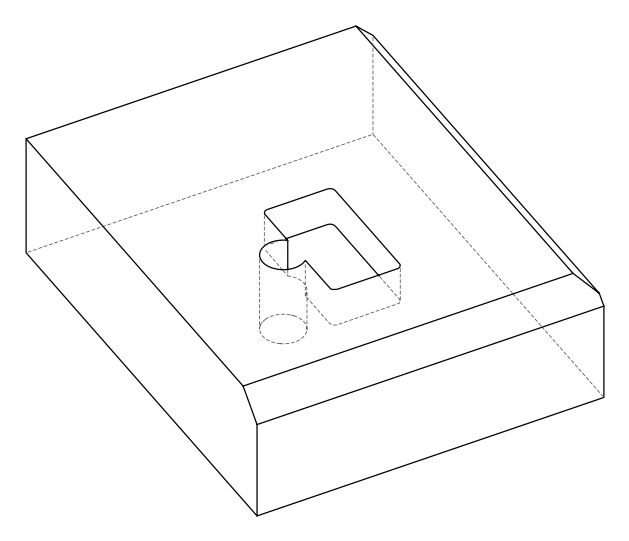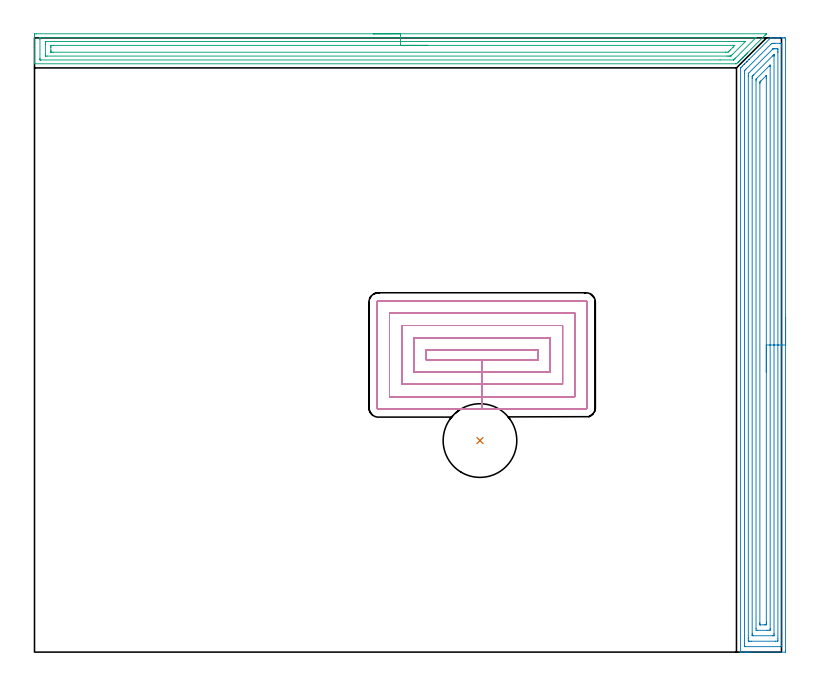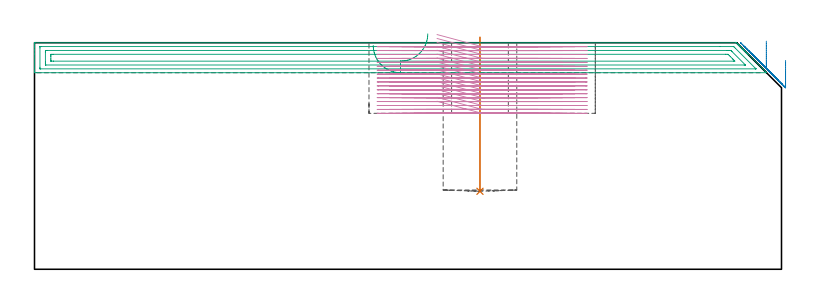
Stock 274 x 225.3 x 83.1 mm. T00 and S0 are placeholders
(PLAN: 4 operations, 2 tool changes, 50.8 min)
(1 INDEXABLE_INSERT_DRILL_BLIND_HOLE_FROM_SOLID | STEP1POCKET | NXT0302_025 | 0.23 min | 31007 mm3)
(2 AREA_MILL | FG_CHAMFER_SURFACE | UGT0205_001 | 10.97 min | 30667 mm3)
(3 AREA_MILL_1 | FG_CHAMFER_SURFACE_1 | UGT0205_001 | 8.69 min | 15805 mm3)
(4 MILL_RECTANGULAR_POCKET | POCKET_RECTANGULAR_STRAIGHT | NXT0201_008 | Follow Part, ap 1.5, ae 75% | 30.96 min | 95953 mm3)
(TOOL NXT0302_025 | Index. Insert Drill 27mm [880-D2700L32-05] | D27 PA176 FL135 Z2)
(TOOL UGT0205_001 | Chamfer Mill 20 x 3 x 45 deg. | D20 FL50 Z2)
(TOOL NXT0201_008 | ENDMILL 6mm [2P460-0600-NA 1630] | D6 FL26 Z6)
(OP 1 INDEXABLE_INSERT_DRILL_BLIND_HOLE_FROM_SOLID)
G17 G21 G94 G90
T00 M6
G54
G17 G0 G90 X163.4 Y77.6 S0 M3
G43 Z93.1 H1
G94 G81 G98 Z28.6 F250. R85.1
G80
M5
M2
(OP 2 AREA_MILL)
G17 G21 G94 G90
T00 M6
G54
G17 G0 G90 X275.5 Y122.65 S1061 M3
G43 Z93.1 H0
Z76.6
G94 G1 Y122.612 Z75.728 F250.
Y122.498 Z74.864
Y122.309 Z74.012
Y122.047 Z73.18
Y121.713 Z72.374
Y121.31 Z71.6
Y120.842 Z70.864
Y120.31 Z70.172
Y119.721 Z69.529
Y119.078 Z68.94
Y118.386 Z68.409
Y117.65 Z67.94
Y116.876 Z67.537
Y116.07 Z67.203
Y115.238 Z66.941
Y114.386 Z66.752
Y113.522 Z66.638
Y112.65 Z66.6
Y0.61
X275.494 Y0.088 Z66.604
X275.492 Y0.01 Z66.606
X275.408 Y0. Z66.689
X262.594 Z79.501
X261.996 Z80.098
X261.441 Z80.656
X261.121 Z80.975
X260.565 Z81.531
X260.245 Z81.849
X259.27 Z82.829
X259.134 Y0.001 Z82.958
X259.064 Y0.005 Z83.027
X259.003 Y0.01 Z83.088
X259. Y0.163 Z83.1
Y213.977
X259.005 Y214.302 Z83.091
X259.122 Y214.424 Z82.975
X259.64 Y214.94 Z82.459
X260.245 Y215.547 Z81.851
X260.463 Y215.763 Z81.637
X261.121 Y216.422 Z80.976
X261.296 Y216.596 Z80.804
X261.355 Y216.656 Z80.744
X261.996 Y217.298 Z80.101
X262.124 Y217.424 Z79.976
X269.979 Y225.281 Z72.117
X269.991 Y225.29 Z72.106
X270.242 Y225.299 Z71.853
X270.517 Y225.3 Z71.582
X271.948 Z70.148
X272.504 Z69.593
X272.824 Z69.273
X273.379 Z68.715
X273.977 Z68.118
X274.255 Z67.84
X274.853 Z67.243
X275.13 Y225.296 Z66.965
X275.492 Y225.29 Z66.604
X275.496 Y225.063 Z66.602
X275.499 Y224.69 Z66.601
X275.5 Y224.314 Z66.6
Y112.65
X274.086 Z68.014
Y2.395
X274.084 Y2.035 Z68.016
X274.082 Y2.014 Z68.018
X274.08 Y2.011 Z68.02
X274.068 Y2.007 Z68.032
X273.999 Y2.002 Z68.101
X273.896 Y2.001 Z68.204
X273.767 Y2. Z68.333
X260.632 Y2.001 Z81.468
X260.473 Y2.004 Z81.627
X260.444 Y2.008 Z81.656
X260.421 Y2.013 Z81.679
X260.42 Y2.048 Z81.68
X260.416 Y2.221 Z81.684
X260.415 Y2.395 Z81.685
X260.414 Y3.116 Z81.686
Y212.192
X260.416 Y212.911 Z81.684
X260.418 Y213.085 Z81.682
X260.421 Y213.259 Z81.679
X260.536 Y213.379 Z81.564
X260.683 Y213.53 Z81.417
X261.121 Y213.971 Z80.979
X270.056 Y222.905 Z72.044
X270.413 Y223.251 Z71.687
X270.464 Y223.29 Z71.636
X270.559 Y223.293 Z71.541
X270.752 Y223.297 Z71.348
X271.241 Y223.3 Z70.859
X271.628 Z70.472
X273.379 Z68.721
X273.868 Y223.299 Z68.232
X274.027 Y223.296 Z68.073
X274.056 Y223.292 Z68.044
X274.079 Y223.287 Z68.021
X274.08 Y223.252 Z68.02
X274.084 Y223.079 Z68.016
X274.085 Y222.905 Z68.015
X274.086 Y222.184 Z68.014
Y112.65
X272.672 Z69.428
X272.671 Y4.903 Z69.429
X272.666 Y4.181 Z69.434
X272.664 Y4.017 Z69.436
X272.504 Y4.01 Z69.596
X271.804 Y4.001 Z70.296
X262.872 Y4. Z79.228
X262.171 Y4.003 Z79.929
X261.996 Y4.01 Z80.104
X261.835 Y4.019 Z80.265
X261.832 Y4.181 Z80.268
X261.83 Y4.35 Z80.27
X261.829 Y5.073 Z80.271
X261.828 Y5.245 Z80.272
X261.829 Y211.299 Z80.271
Y211.469
X261.836 Y212.192 Z80.264
X261.839 Y212.228 Z80.261
X261.863 Y212.257 Z80.237
X261.896 Y212.294 Z80.204
X261.996 Y212.397 Z80.104
X270.752 Y221.153 Z71.348
X270.849 Y221.242 Z71.251
X270.888 Y221.277 Z71.212
X270.928 Y221.29 Z71.172
X271.102 Y221.294 Z70.998
X271.451 Y221.299 Z70.649
X271.628 Y221.3 Z70.472
X272.329 Y221.297 Z69.771
X272.504 Y221.29 Z69.596
X272.665 Y221.281 Z69.435
X272.668 Y221.119 Z69.432
X272.67 Y220.95 Z69.43
X272.671 Y220.227 Z69.429
Y220.055
X272.672 Y112.65 Z69.428
X271.257 Z70.843
Y6.859
X271.256 Y6.345 Z70.844
X271.254 Y6.173 Z70.846
X271.25 Y6.037 Z70.85
X271.247 Y6.009 Z70.853
X271.226 Y6.007 Z70.874
X271.174 Y6.004 Z70.926
X270.752 Y6. Z71.348
X270.719 Z71.381
X263.714 Z78.386
X263.331 Y6.01 Z78.769
X263.249 Y6.017 Z78.851
X263.246 Y6.074 Z78.854
X263.245 Y6.134 Z78.855
X263.243 Y6.481 Z78.857
Y6.859
X263.244 Y210.406 Z78.856
X263.246 Y210.917 Z78.854
X263.25 Y211.109 Z78.85
X263.258 Y211.197 Z78.842
X263.352 Y211.299 Z78.748
X263.55 Y211.5 Z78.55
X263.748 Y211.699 Z78.352
X270.752 Y218.703 Z71.348
X271.066 Y219.014 Z71.034
X271.178 Y219.121 Z70.922
X271.251 Y219.188 Z70.849
X271.254 Y219.079 Z70.846
X271.256 Y219.003 Z70.844
X271.257 Y218.819 Z70.843
Y218.441
Y112.65
X269.843 Z72.257
Y8.644
X269.839 Y8.215 Z72.261
X269.836 Y8.011 Z72.264
X269.629 Y8.004 Z72.471
X269.001 Y8.001 Z73.099
X268.758 Y8. Z73.342
X265.254 Y8.002 Z76.846
X264.773 Y8.01 Z77.327
X264.664 Y8.018 Z77.436
X264.657 Y8.644 Z77.443
Y209.514
X264.661 Y209.943 Z77.439
X264.664 Y210.152 Z77.436
X264.766 Y210.261 Z77.334
X264.906 Y210.406 Z77.194
X269.51 Y215.011 Z72.59
X269.626 Y215.126 Z72.474
X269.789 Y215.282 Z72.311
X269.819 Y215.309 Z72.281
X269.836 Y215.317 Z72.264
X269.843 Y214.822 Z72.257
Y112.65
X268.429 Z73.671
Y11.014
X268.427 Y10.43 Z73.673
X268.425 Y10.125 Z73.675
X268.422 Y10.026 Z73.678
X268.336 Y10.01 Z73.764
X268.126 Y10.006 Z73.974
X267.671 Y10.001 Z74.429
X266.234 Z75.866
X266.122 Y10.005 Z75.978
X266.088 Y10.01 Z76.012
X266.078 Y10.014 Z76.022
X266.076 Y10.033 Z76.024
X266.074 Y10.121 Z76.026
X266.072 Y10.43 Z76.028
X266.071 Y10.739 Z76.029
X266.072 Y208.621 Z76.028
X266.073 Y208.928 Z76.027
X266.075 Y209.033 Z76.025
X266.078 Y209.111 Z76.022
X266.114 Y209.154 Z75.986
X266.374 Y209.426 Z75.726
X266.417 Y209.47 Z75.683
X268.247 Y211.299 Z73.853
X268.322 Y211.369 Z73.778
X268.422 Y211.46 Z73.678
X268.425 Y211.299 Z73.675
X268.428 Y211.146 Z73.672
X268.429 Y210.99 Z73.671
Y210.406
Y112.65
Y111.778 Z73.709
Y110.914 Z73.823
Y110.062 Z74.012
Y109.23 Z74.274
Y108.424 Z74.608
Y107.65 Z75.011
Y106.914 Z75.48
Y106.222 Z76.011
Y105.579 Z76.6
Y104.99 Z77.243
Y104.458 Z77.935
Y103.99 Z78.671
Y103.587 Z79.445
Y103.253 Z80.251
Y102.991 Z81.083
Y102.802 Z81.935
Y102.688 Z82.8
Y102.65 Z83.671
G0 Z93.1
M5
M2
(OP 3 AREA_MILL_1)
G17 G21 G94 G90
T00 M6
G54
G17 G0 G90 X124.25 Y226.8 S1061 M3
G43 Z93.1 H0
Z82.1
G94 G1 X124.288 Z81.228 F250.
X124.402 Z80.364
X124.591 Z79.512
X124.853 Z78.68
X125.187 Z77.874
X125.59 Z77.1
X126.058 Z76.364
X126.59 Z75.672
X127.179 Z75.029
X127.822 Z74.44
X128.514 Z73.908
X129.25 Z73.44
X130.024 Z73.037
X130.83 Z72.703
X131.662 Z72.441
X132.514 Z72.252
X133.378 Z72.138
X134.25 Z72.1
X268.373
X268.471 Y226.795 Z72.104
X268.481 Y226.793 Z72.105
X268.471 Y226.77 Z72.128
X267.992 Y226.291 Z72.608
X266.982 Y225.281 Z73.618
X261.664 Y219.962 Z78.935
X261.619 Y219.918 Z78.981
X261.41 Y219.71 Z79.189
X261.366 Y219.665 Z79.232
X261.321 Y219.62 Z79.279
X261.114 Y219.413 Z79.486
X261.069 Y219.368 Z79.529
X261.023 Y219.322 Z79.577
X260.817 Y219.117 Z79.782
X260.772 Y219.071 Z79.826
X260.725 Y219.024 Z79.875
X260.521 Y218.82 Z80.079
X260.475 Y218.773 Z80.124
X260.427 Y218.727 Z80.172
X260.224 Y218.524 Z80.375
X260.177 Y218.476 Z80.421
X260.129 Y218.429 Z80.47
X259.927 Y218.227 Z80.672
X259.88 Y218.179 Z80.718
X259.831 Y218.131 Z80.768
X259.631 Y217.93 Z80.969
X259.583 Y217.882 Z81.015
X259.533 Y217.833 Z81.066
X259.334 Y217.634 Z81.265
X259.286 Y217.584 Z81.313
X259.235 Y217.535 Z81.364
X259.038 Y217.337 Z81.562
X258.989 Y217.287 Z81.61
X258.937 Y217.237 Z81.662
X258.741 Y217.041 Z81.858
X258.691 Y216.99 Z81.907
X258.639 Y216.939 Z81.96
X258.445 Y216.744 Z82.155
X258.394 Y216.693 Z82.204
X258.341 Y216.641 Z82.258
X258.148 Y216.448 Z82.451
X258.097 Y216.395 Z82.501
X258.043 Y216.343 Z82.555
X257.932 Y216.231 Z82.668
X257.635 Y215.934 Z82.963
X257.503 Y215.805 Z83.091
X257.15 Y215.8 Z83.1
X0.177
X0.01 Y215.803 Z83.088
X0. Y215.859 Z83.032
Y216.273 Z82.626
Y216.578 Z82.321
Y217.287 Z81.608
Y218.533 Z80.364
Y219.962 Z78.933
Y225.936 Z72.962
X0.002 Y226.205 Z72.693
X0.007 Y226.792 Z72.106
X0.034 Y226.794 Z72.104
X0.624 Y226.8 Z72.1
X134.25
Y225.386 Z73.514
X264.373 Y225.385 Z73.515
X264.52 Y225.383 Z73.517
X264.615 Y225.379 Z73.521
X264.618 Y225.378 Z73.522
Y225.374 Z73.526
X264.605 Y225.357 Z73.543
X264.563 Y225.313 Z73.587
X264.432 Y225.181 Z73.719
X257.15 Y217.899 Z81.001
X256.842 Y217.594 Z81.306
X256.53 Y217.287 Z81.613
X256.474 Y217.236 Z81.664
X256.447 Y217.221 Z81.679
X256.402 Y217.218 Z81.682
X256.328 Y217.215 Z81.685
X251.482 Y217.214 Z81.686
X2.339
X2.193 Y217.216 Z81.684
X2.095 Y217.218 Z81.682
X2.022 Y217.221 Z81.679
X2.01 Y217.231 Z81.669
X2.008 Y217.287 Z81.613
X2.001 Y217.697 Z81.203
X2. Y224.832 Z74.068
X2.003 Y225.313 Z73.587
X2.006 Y225.363 Z73.537
X2.009 Y225.372 Z73.528
X2.025 Y225.379 Z73.521
X2.12 Y225.382 Z73.518
X2.266 Y225.385 Z73.515
X134.25 Y225.386 Z73.514
Y223.972 Z74.928
X260.282 Y223.971 Z74.929
X260.473
X260.725 Y223.967 Z74.933
X260.742 Y223.965 Z74.935
X260.752 Y223.962 Z74.938
X260.746 Y223.951 Z74.949
X260.74 Y223.941 Z74.959
X260.725 Y223.924 Z74.976
X255.871 Y219.071 Z79.829
X255.616 Y218.817 Z80.083
X255.528 Y218.733 Z80.167
X255.457 Y218.668 Z80.232
X255.413 Y218.635 Z80.265
X255.362 Y218.634 Z80.266
X254.91 Y218.63 Z80.27
X254.468 Y218.629 Z80.271
X254.018 Y218.628 Z80.272
X4.642 Y218.629 Z80.271
X4.2 Y218.633 Z80.267
X4.053 Y218.635 Z80.265
X4.01 Y218.639 Z80.261
X4.006 Y218.739 Z80.161
X4.002 Y218.871 Z80.029
X4.001 Y219.071 Z79.829
X4. Y219.27 Z79.63
Y222.837 Z76.063
X4.001 Y223.529 Z75.371
X4.002 Y223.727 Z75.173
X4.01 Y223.927 Z74.973
X4.015 Y223.965 Z74.935
X4.035 Y223.967 Z74.933
X4.089 Y223.97 Z74.93
X4.2 Y223.971 Z74.929
X134.25 Y223.972 Z74.928
Y222.557 Z76.343
X256.337
X256.89 Y222.55 Z76.35
X256.256 Y221.904 Z76.996
X256.097 Y221.746 Z77.154
X255.205 Y220.854 Z78.046
X254.836 Y220.487 Z78.413
X254.468 Y220.125 Z78.775
X254.382 Y220.049 Z78.851
X253.574 Y220.043 Z78.857
X253.494
X6.8
X6.057 Y220.048 Z78.852
X6.02 Y220.049 Z78.851
X6.01 Y220.086 Z78.814
X6.006 Y220.193 Z78.707
X6.002 Y220.409 Z78.491
X6. Y220.842 Z78.058
Y221.733 Z77.167
X6.002 Y222.185 Z76.715
X6.006 Y222.405 Z76.495
X6.01 Y222.514 Z76.386
X6.022 Y222.551 Z76.349
X6.073 Y222.552 Z76.348
X6.881 Y222.557 Z76.343
X6.962
X134.25
X135.122 Z76.381
X135.986 Z76.495
X136.838 Z76.683
X137.67 Z76.946
X138.476 Z77.28
X139.25 Z77.682
X139.986 Z78.151
X140.678 Z78.682
X141.321 Z79.272
X141.91 Z79.915
X142.442 Z80.607
X142.91 Z81.343
X143.313 Z82.116
X143.647 Z82.922
X143.909 Z83.754
X144.098 Z84.606
X144.212 Z85.471
X144.25 Z86.343
G0 Z93.1
M5
M2
(OP 4 MILL_RECTANGULAR_POCKET)
G17 G21 G94 G90
T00 M6
G54
G17 G0 G90 X147.634 Y107.2 S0 M3
G43 Z93.1 H1
Z86.1
G94 G1 X164.2 Z81.661 F250.
X184.7 F500.
Y110.8
X143.7
Y107.2
X164.2
Y102.7
X189.2
Y115.3
X139.2
Y102.7
X152.995
X164.2
Y98.2
X193.7
Y119.8
X134.7
Y98.2
X152.995
X164.2
Y93.7
X198.2
Y124.3
X130.2
Y93.7
X152.995
X164.2
Y89.2
X202.3
G3 X202.7 Y89.6 R0.4
G1 Y128.4
G3 X202.3 Y128.8 R0.4
G1 X126.1
G3 X125.7 Y128.4 R0.4
G1 Y89.6
G3 X126.1 Y89.2 R0.4
G1 X164.2
X165.2
G0 X147.634 Y107.2 Z84.661
G1 X164.2 Z80.222 F250.
X184.7 F500.
Y110.8
X143.7
Y107.2
X164.2
Y102.7
X189.2
Y115.3
X139.2
Y102.7
X152.995
X164.2
Y98.2
X193.7
Y119.8
X134.7
Y98.2
X152.995
X164.2
Y93.7
X198.2
Y124.3
X130.2
Y93.7
X152.995
X164.2
Y89.2
X202.3
G3 X202.7 Y89.6 R0.4
G1 Y128.4
G3 X202.3 Y128.8 R0.4
G1 X126.1
G3 X125.7 Y128.4 R0.4
G1 Y89.6
G3 X126.1 Y89.2 R0.4
G1 X164.2
X165.2
G0 X147.634 Y107.2 Z83.222
G1 X164.2 Z78.783 F250.
X184.7 F500.
Y110.8
X143.7
Y107.2
X164.2
Y102.7
X189.2
Y115.3
X139.2
Y102.7
X152.995
X164.2
Y98.2
X193.7
Y119.8
X134.7
Y98.2
X152.995
X164.2
Y93.7
X198.2
Y124.3
X130.2
Y93.7
X152.995
X164.2
Y89.2
X202.3
G3 X202.7 Y89.6 R0.4
G1 Y128.4
G3 X202.3 Y128.8 R0.4
G1 X126.1
G3 X125.7 Y128.4 R0.4
G1 Y89.6
G3 X126.1 Y89.2 R0.4
G1 X164.2
X165.2
G0 X147.634 Y107.2 Z81.783
G1 X164.2 Z77.344 F250.
X184.7 F500.
Y110.8
X143.7
Y107.2
X164.2
Y102.7
X189.2
Y115.3
X139.2
Y102.7
X152.995
X164.2
Y98.2
X193.7
Y119.8
X134.7
Y98.2
X152.995
X164.2
Y93.7
X198.2
Y124.3
X130.2
Y93.7
X152.995
X164.2
Y89.2
X202.3
G3 X202.7 Y89.6 R0.4
G1 Y128.4
G3 X202.3 Y128.8 R0.4
G1 X126.1
G3 X125.7 Y128.4 R0.4
G1 Y89.6
G3 X126.1 Y89.2 R0.4
G1 X164.2
X165.2
G0 X147.634 Y107.2 Z80.344
G1 X164.2 Z75.905 F250.
X184.7 F500.
Y110.8
X143.7
Y107.2
X164.2
Y102.7
X189.2
Y115.3
X139.2
Y102.7
X152.995
X164.2
Y98.2
X193.7
Y119.8
X134.7
Y98.2
X152.995
X164.2
Y93.7
X198.2
Y124.3
X130.2
Y93.7
X152.995
X164.2
Y89.2
X202.3
G3 X202.7 Y89.6 R0.4
G1 Y128.4
G3 X202.3 Y128.8 R0.4
G1 X126.1
G3 X125.7 Y128.4 R0.4
G1 Y89.6
G3 X126.1 Y89.2 R0.4
G1 X164.2
X165.2
G0 X147.634 Y107.2 Z78.905
G1 X164.2 Z74.467 F250.
X184.7 F500.
Y110.8
X143.7
Y107.2
X164.2
Y102.7
X189.2
Y115.3
X139.2
Y102.7
X152.995
X164.2
Y98.2
X193.7
Y119.8
X134.7
Y98.2
X152.995
X164.2
Y93.7
X198.2
Y124.3
X130.2
Y93.7
X152.995
X164.2
Y89.2
X202.3
G3 X202.7 Y89.6 R0.4
G1 Y128.4
G3 X202.3 Y128.8 R0.4
G1 X126.1
G3 X125.7 Y128.4 R0.4
G1 Y89.6
G3 X126.1 Y89.2 R0.4
G1 X164.2
X165.2
G0 X147.634 Y107.2 Z77.467
G1 X164.2 Z73.028 F250.
X184.7 F500.
Y110.8
X143.7
Y107.2
X164.2
Y102.7
X189.2
Y115.3
X139.2
Y102.7
X152.995
X164.2
Y98.2
X193.7
Y119.8
X134.7
Y98.2
X152.995
X164.2
Y93.7
X198.2
Y124.3
X130.2
Y93.7
X152.995
X164.2
Y89.2
X202.3
G3 X202.7 Y89.6 R0.4
G1 Y128.4
G3 X202.3 Y128.8 R0.4
G1 X126.1
G3 X125.7 Y128.4 R0.4
G1 Y89.6
G3 X126.1 Y89.2 R0.4
G1 X164.2
X165.2
G0 X147.634 Y107.2 Z76.028
G1 X164.2 Z71.589 F250.
X184.7 F500.
Y110.8
X143.7
Y107.2
X164.2
Y102.7
X189.2
Y115.3
X139.2
Y102.7
X152.995
X164.2
Y98.2
X193.7
Y119.8
X134.7
Y98.2
X152.995
X164.2
Y93.7
X198.2
Y124.3
X130.2
Y93.7
X152.995
X164.2
Y89.2
X202.3
G3 X202.7 Y89.6 R0.4
G1 Y128.4
G3 X202.3 Y128.8 R0.4
G1 X126.1
G3 X125.7 Y128.4 R0.4
G1 Y89.6
G3 X126.1 Y89.2 R0.4
G1 X164.2
X165.2
G0 X147.634 Y107.2 Z74.589
G1 X164.2 Z70.15 F250.
X184.7 F500.
Y110.8
X143.7
Y107.2
X164.2
Y102.7
X189.2
Y115.3
X139.2
Y102.7
X152.995
X164.2
Y98.2
X193.7
Y119.8
X134.7
Y98.2
X152.995
X164.2
Y93.7
X198.2
Y124.3
X130.2
Y93.7
X152.995
X164.2
Y89.2
X202.3
G3 X202.7 Y89.6 R0.4
G1 Y128.4
G3 X202.3 Y128.8 R0.4
G1 X126.1
G3 X125.7 Y128.4 R0.4
G1 Y89.6
G3 X126.1 Y89.2 R0.4
G1 X164.2
X165.2
G0 X147.634 Y107.2 Z73.15
G1 X164.2 Z68.711 F250.
X184.7 F500.
Y110.8
X143.7
Y107.2
X164.2
Y102.7
X189.2
Y115.3
X139.2
Y102.7
X152.995
X164.2
Y98.2
X193.7
Y119.8
X134.7
Y98.2
X152.995
X164.2
Y93.7
X198.2
Y124.3
X130.2
Y93.7
X152.995
X164.2
Y89.2
X202.3
G3 X202.7 Y89.6 R0.4
G1 Y128.4
G3 X202.3 Y128.8 R0.4
G1 X126.1
G3 X125.7 Y128.4 R0.4
G1 Y89.6
G3 X126.1 Y89.2 R0.4
G1 X164.2
X165.2
G0 X147.634 Y107.2 Z71.711
G1 X164.2 Z67.272 F250.
X184.7 F500.
Y110.8
X143.7
Y107.2
X164.2
Y102.7
X189.2
Y115.3
X139.2
Y102.7
X152.995
X164.2
Y98.2
X193.7
Y119.8
X134.7
Y98.2
X152.995
X164.2
Y93.7
X198.2
Y124.3
X130.2
Y93.7
X152.995
X164.2
Y89.2
X202.3
G3 X202.7 Y89.6 R0.4
G1 Y128.4
G3 X202.3 Y128.8 R0.4
G1 X126.1
G3 X125.7 Y128.4 R0.4
G1 Y89.6
G3 X126.1 Y89.2 R0.4
G1 X164.2
X165.2
G0 X147.634 Y107.2 Z70.272
G1 X152.994 Z68.836 F250.
X164.2 Z65.833
X184.7 F500.
Y110.8
X143.7
Y107.2
X152.994
X164.2
Y102.7
X189.2
Y115.3
X139.2
Y102.7
X152.994
X164.2
Y98.2
X193.7
Y119.8
X134.7
Y98.2
X164.2
Y93.7
X198.2
Y124.3
X130.2
Y93.7
X164.2
Y89.2
X202.3
G3 X202.7 Y89.6 R0.4
G1 Y128.4
G3 X202.3 Y128.8 R0.4
G1 X126.1
G3 X125.7 Y128.4 R0.4
G1 Y89.6
G3 X126.1 Y89.2 R0.4
G1 X164.2
X165.2
G0 X147.634 Y107.2 Z68.833
G1 X152.994 Z67.397 F250.
X164.2 Z64.394
X184.7 F500.
Y110.8
X143.7
Y107.2
X152.994
X164.2
Y102.7
X189.2
Y115.3
X139.2
Y102.7
X152.994
X164.2
Y98.2
X193.7
Y119.8
X134.7
Y98.2
X164.2
Y93.7
X198.2
Y124.3
X130.2
Y93.7
X164.2
Y89.2
X202.3
G3 X202.7 Y89.6 R0.4
G1 Y128.4
G3 X202.3 Y128.8 R0.4
G1 X126.1
G3 X125.7 Y128.4 R0.4
G1 Y89.6
G3 X126.1 Y89.2 R0.4
G1 X164.2
X165.2
G0 X147.634 Y107.2 Z67.394
G1 X152.994 Z65.958 F250.
X164.2 Z62.956
X184.7 F500.
Y110.8
X143.7
Y107.2
X152.994
X164.2
Y102.7
X189.2
Y115.3
X139.2
Y102.7
X152.994
X164.2
Y98.2
X193.7
Y119.8
X134.7
Y98.2
X164.2
Y93.7
X198.2
Y124.3
X130.2
Y93.7
X164.2
Y89.2
X202.3
G3 X202.7 Y89.6 R0.4
G1 Y128.4
G3 X202.3 Y128.8 R0.4
G1 X126.1
G3 X125.7 Y128.4 R0.4
G1 Y89.6
G3 X126.1 Y89.2 R0.4
G1 X164.2
X165.2
G0 X147.634 Y107.2 Z65.956
G1 X152.994 Z64.519 F250.
X164.2 Z61.517
X184.7 F500.
Y110.8
X143.7
Y107.2
X152.994
X164.2
Y102.7
X189.2
Y115.3
X139.2
Y102.7
X152.994
X164.2
Y98.2
X193.7
Y119.8
X134.7
Y98.2
X164.2
Y93.7
X198.2
Y124.3
X130.2
Y93.7
X164.2
Y89.2
X202.3
G3 X202.7 Y89.6 R0.4
G1 Y128.4
G3 X202.3 Y128.8 R0.4
G1 X126.1
G3 X125.7 Y128.4 R0.4
G1 Y89.6
G3 X126.1 Y89.2 R0.4
G1 X164.2
X165.2
G0 X147.634 Y107.2 Z64.517
G1 X152.994 Z63.08 F250.
X164.2 Z60.078
X184.7 F500.
Y110.8
X143.7
Y107.2
X152.994
X164.2
Y102.7
X189.2
Y115.3
X139.2
Y102.7
X152.994
X164.2
Y98.2
X193.7
Y119.8
X134.7
Y98.2
X164.2
Y93.7
X198.2
Y124.3
X130.2
Y93.7
X164.2
Y89.2
X202.3
G3 X202.7 Y89.6 R0.4
G1 Y128.4
G3 X202.3 Y128.8 R0.4
G1 X126.1
G3 X125.7 Y128.4 R0.4
G1 Y89.6
G3 X126.1 Y89.2 R0.4
G1 X164.2
X165.2
G0 X147.634 Y107.2 Z63.078
G1 X152.994 Z61.642 F250.
X164.2 Z58.639
X184.7 F500.
Y110.8
X143.7
Y107.2
X152.994
X164.2
Y102.7
X189.2
Y115.3
X139.2
Y102.7
X152.994
X164.2
Y98.2
X193.7
Y119.8
X134.7
Y98.2
X164.2
Y93.7
X198.2
Y124.3
X130.2
Y93.7
X164.2
Y89.2
X202.3
G3 X202.7 Y89.6 R0.4
G1 Y128.4
G3 X202.3 Y128.8 R0.4
G1 X126.1
G3 X125.7 Y128.4 R0.4
G1 Y89.6
G3 X126.1 Y89.2 R0.4
G1 X164.2
X165.2
G0 X147.634 Y107.2 Z61.639
G1 X152.994 Z60.203 F250.
X164.2 Z57.2
X184.7 F500.
Y110.8
X143.7
Y107.2
X152.994
X164.2
Y102.7
X189.2
Y115.3
X139.2
Y102.7
X152.994
X164.2
Y98.2
X193.7
Y119.8
X134.7
Y98.2
X164.2
Y93.7
X198.2
Y124.3
X130.2
Y93.7
X164.2
Y89.2
X202.3
G3 X202.7 Y89.6 R0.4
G1 Y128.4
G3 X202.3 Y128.8 R0.4
G1 X126.1
G3 X125.7 Y128.4 R0.4
G1 Y89.6
G3 X126.1 Y89.2 R0.4
G1 X164.2
X165.2
G0 Z93.1
M5
M2
